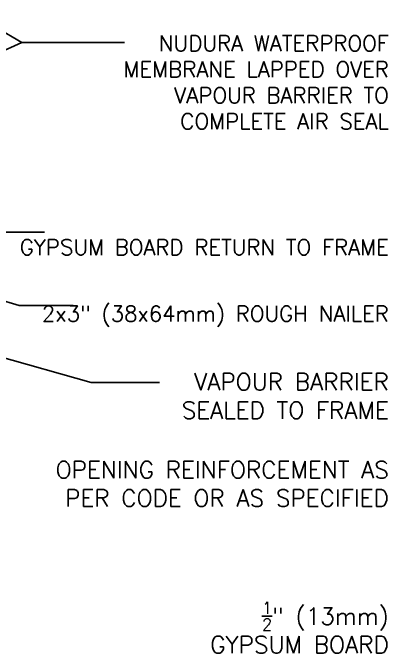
# Model space of a CAD drawing. Header units: inches. Extents: x 2887 to 2944.5, y 416 to 501.
# Drawn here: x 2928.61 to 2944.5, y 443.71 to 470.81 of the extents above; entities that cross this region are included whole.
import ezdxf

# ---------------------------------------------------------------- set-up
doc = ezdxf.new("R2010")
doc.units = ezdxf.units.IN
doc.header["$LTSCALE"] = 0.5
doc.header["$MEASUREMENT"] = 0
doc.layers.add('TEXT', color=4, linetype='CONTINUOUS')
doc.styles.add('DIM', font='romans.shx', dxfattribs={"width": 0.7})
doc.styles.get("Standard").update_dxf_attribs({"font": 'romans.shx'})
doc.dimstyles.new('ext_12', dxfattribs={"dimscale": 12, "dimtxt": 0.09375, "dimasz": 0.09375, "dimexe": 0.09375, "dimexo": 0.0625, "dimgap": 0.0625, "dimtad": 1, "dimdec": 1, "dimzin": 3, "dimdsep": 46, "dimlunit": 4, "dimtxsty": 'DIM', "dimcen": 0.09, "dimdle": 0.09375, "dimclrt": 4, "dimadec": 0, "dimazin": 0, "dimtfac": 1, "dimtdec": 1, "dimtmove": 2, "dimatfit": 3, "dimfxl": 1, "dimfrac": 2, "dimtolj": 1, "dimtzin": 0, "dimarcsym": 0})

msp = doc.modelspace()

# ---------------------------------------------------------------- linework, layer by layer
at = {"layer": 'TEXT'}
msp.add_lwpolyline([(2924.37, 445.356, 0, 0.36, 0), (2925.45, 445.356, 0, 0, 0), (2938.124, 445.356, 0, 0, 0)], format="xyseb", dxfattribs=at)

# ---------------------------------------------------------------- texts
at = {"layer": 'TEXT', "char_height": 0.72, "attachment_point": 6}
for s, insert, width in [('{\\H0.9167x;NUDURA WATERPROOF MEMBRANE LAPPED OVER VAPOUR BARRIER TO COMPLETE AIR SEAL }', (2944.525, 467.863), 15.16348), ('{\\H0.9167x;GYPSUM BOARD RETURN TO FRAME}', (2944.525, 460.888), 15.16348), ('{\\H0.9167x;2x3" (38x64mm) ROUGH NAILER}', (2944.525, 457.963), 15.16348), ('VAPOUR BARRIER SEALED TO FRAME', (2944.525, 454.592), 10.53123), ('OPENING REINFORCEMENT AS PER CODE OR AS SPECIFIED', (2944.525, 450.871), 16.39183), ('\\A1;{\\H0.7x;\\S1/2;}" (13mm) GYPSUM BOARD', (2944.525, 444.794), 9.78074)]:
    msp.add_mtext(s, dxfattribs=dict(at, insert=insert, width=width))

# ---------------------------------------------------------------- leaders
at = {"layer": 'TEXT'}
for points in [[(2911.126, 480.078), (2929, 469.545), (2933.331, 469.545)], [(2909.291, 460.814), (2929, 469.545), (2933.331, 469.545)], [(2924.37, 461.527), (2929.489, 461.52), (2929.955, 461.52)], [(2922.62, 460.277), (2928.875, 458.426), (2931.159, 458.426)], [(2924.014, 457.406), (2931.928, 455.161), (2934.821, 455.161)]]:
    msp.add_leader(points, dimstyle='ext_12', override={"dimgap": 0.0625, "dimtad": 0}, dxfattribs=at)

doc.saveas('drawing.dxf')
